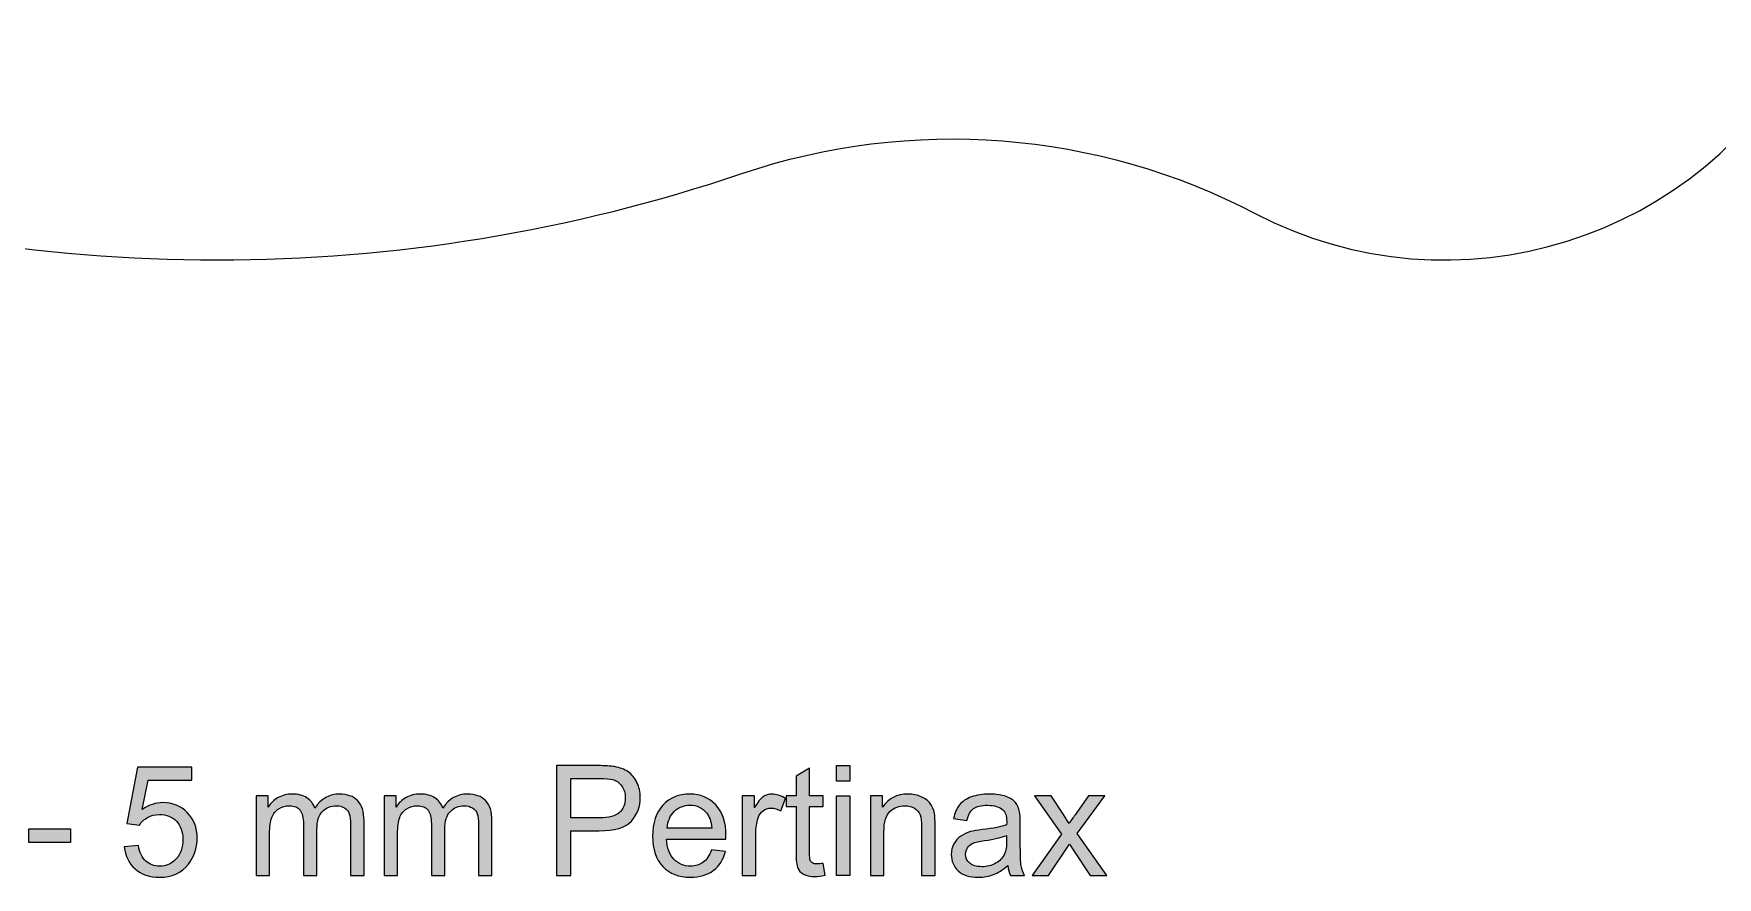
# Model space of a CAD drawing. Extents: x 1119 to 1422, y 653 to 772.
# Drawn here: x 1264.9 to 1315.2, y 653.7 to 678.9 of the extents above; entities that cross this region are included whole.
import ezdxf

# ---------------------------------------------------------------- set-up
doc = ezdxf.new("R2010")
doc.units = 0
doc.header["$MEASUREMENT"] = 0
doc.layers.add('EBENE_1', color=7, linetype='CONTINUOUS')

# ---------------------------------------------------------------- blocks, each defined once
blk = doc.blocks.new('BLOCK_26')
at = {"layer": 'EBENE_1'}
h = blk.add_hatch(color=7, dxfattribs=at)
h.dxf.hatch_style = 2
edge = h.paths.add_edge_path()
edge.add_spline(control_points=[(1267.6, 654.572), (1267.6, 654.572), (1268.023, 654.608), (1268.023, 654.608), (1268.055, 654.402), (1268.127, 654.247), (1268.242, 654.143), (1268.356, 654.04), (1268.494, 653.988), (1268.655, 653.988), (1268.849, 653.988), (1269.013, 654.061), (1269.148, 654.207), (1269.282, 654.354), (1269.349, 654.547), (1269.349, 654.789), (1269.349, 655.019), (1269.285, 655.201), (1269.155, 655.334), (1269.026, 655.467), (1268.857, 655.533), (1268.648, 655.533), (1268.518, 655.533), (1268.401, 655.503), (1268.297, 655.445), (1268.192, 655.386), (1268.11, 655.309), (1268.05, 655.215), (1268.05, 655.215), (1267.672, 655.264), (1267.672, 655.264), (1267.672, 655.264), (1267.99, 656.95), (1267.99, 656.95), (1267.99, 656.95), (1269.622, 656.95), (1269.622, 656.95), (1269.622, 656.95), (1269.622, 656.565), (1269.622, 656.565), (1269.622, 656.565), (1268.312, 656.565), (1268.312, 656.565), (1268.312, 656.565), (1268.135, 655.683), (1268.135, 655.683), (1268.332, 655.82), (1268.539, 655.889), (1268.755, 655.889), (1269.042, 655.889), (1269.284, 655.79), (1269.481, 655.591), (1269.678, 655.393), (1269.777, 655.137), (1269.777, 654.825), (1269.777, 654.528), (1269.69, 654.272), (1269.517, 654.055), (1269.307, 653.789), (1269.019, 653.657), (1268.655, 653.657), (1268.356, 653.657), (1268.113, 653.74), (1267.924, 653.907), (1267.735, 654.074), (1267.627, 654.296), (1267.6, 654.572)], knot_values=[0, 0, 0, 0, 1, 1, 1, 2, 2, 2, 3, 3, 3, 4, 4, 4, 5, 5, 5, 6, 6, 6, 7, 7, 7, 8, 8, 8, 9, 9, 9, 10, 10, 10, 11, 11, 11, 12, 12, 12, 13, 13, 13, 14, 14, 14, 15, 15, 15, 16, 16, 16, 17, 17, 17, 18, 18, 18, 19, 19, 19, 20, 20, 20, 21, 21, 21, 22, 22, 22, 22], degree=3, periodic=1)
h = blk.add_hatch(color=7, dxfattribs=at)
h.dxf.hatch_style = 2
edge = h.paths.add_edge_path()
edge.add_spline(control_points=[(1280.503, 653.712), (1280.503, 653.712), (1280.503, 656.995), (1280.503, 656.995), (1280.503, 656.995), (1281.742, 656.995), (1281.742, 656.995), (1281.959, 656.995), (1282.126, 656.985), (1282.241, 656.964), (1282.402, 656.937), (1282.537, 656.886), (1282.646, 656.811), (1282.755, 656.735), (1282.843, 656.629), (1282.909, 656.494), (1282.976, 656.358), (1283.009, 656.208), (1283.009, 656.046), (1283.009, 655.767), (1282.92, 655.53), (1282.742, 655.337), (1282.565, 655.144), (1282.244, 655.047), (1281.779, 655.047), (1281.779, 655.047), (1280.937, 655.047), (1280.937, 655.047), (1280.937, 655.047), (1280.937, 653.712), (1280.937, 653.712), (1280.937, 653.712), (1280.503, 653.712), (1280.503, 653.712)], knot_values=[0, 0, 0, 0, 1, 1, 1, 2, 2, 2, 3, 3, 3, 4, 4, 4, 5, 5, 5, 6, 6, 6, 7, 7, 7, 8, 8, 8, 9, 9, 9, 10, 10, 10, 11, 11, 11, 11], degree=3, periodic=1)
edge = h.paths.add_edge_path()
edge.add_spline(control_points=[(1280.937, 655.434), (1280.937, 655.434), (1281.786, 655.434), (1281.786, 655.434), (1282.067, 655.434), (1282.266, 655.487), (1282.384, 655.591), (1282.502, 655.696), (1282.561, 655.843), (1282.561, 656.032), (1282.561, 656.17), (1282.526, 656.287), (1282.457, 656.385), (1282.388, 656.483), (1282.296, 656.547), (1282.183, 656.579), (1282.11, 656.598), (1281.974, 656.608), (1281.777, 656.608), (1281.777, 656.608), (1280.937, 656.608), (1280.937, 656.608), (1280.937, 656.608), (1280.937, 655.434), (1280.937, 655.434)], knot_values=[0, 0, 0, 0, 1, 1, 1, 2, 2, 2, 3, 3, 3, 4, 4, 4, 5, 5, 5, 6, 6, 6, 7, 7, 7, 8, 8, 8, 8], degree=3, periodic=1)
h = blk.add_hatch(color=7, dxfattribs=at)
h.dxf.hatch_style = 2
edge = h.paths.add_edge_path()
edge.add_spline(control_points=[(1288.468, 654.073), (1288.468, 654.073), (1288.527, 653.717), (1288.527, 653.717), (1288.413, 653.693), (1288.312, 653.681), (1288.222, 653.681), (1288.076, 653.681), (1287.962, 653.704), (1287.882, 653.75), (1287.801, 653.797), (1287.744, 653.857), (1287.712, 653.933), (1287.679, 654.008), (1287.662, 654.167), (1287.662, 654.409), (1287.662, 654.409), (1287.662, 655.777), (1287.662, 655.777), (1287.662, 655.777), (1287.367, 655.777), (1287.367, 655.777), (1287.367, 655.777), (1287.367, 656.091), (1287.367, 656.091), (1287.367, 656.091), (1287.662, 656.091), (1287.662, 656.091), (1287.662, 656.091), (1287.662, 656.679), (1287.662, 656.679), (1287.662, 656.679), (1288.063, 656.921), (1288.063, 656.921), (1288.063, 656.921), (1288.063, 656.091), (1288.063, 656.091), (1288.063, 656.091), (1288.468, 656.091), (1288.468, 656.091), (1288.468, 656.091), (1288.468, 655.777), (1288.468, 655.777), (1288.468, 655.777), (1288.063, 655.777), (1288.063, 655.777), (1288.063, 655.777), (1288.063, 654.386), (1288.063, 654.386), (1288.063, 654.272), (1288.07, 654.197), (1288.084, 654.165), (1288.098, 654.132), (1288.122, 654.106), (1288.154, 654.087), (1288.186, 654.067), (1288.232, 654.057), (1288.291, 654.057), (1288.336, 654.057), (1288.395, 654.062), (1288.468, 654.073)], knot_values=[0, 0, 0, 0, 1, 1, 1, 2, 2, 2, 3, 3, 3, 4, 4, 4, 5, 5, 5, 6, 6, 6, 7, 7, 7, 8, 8, 8, 9, 9, 9, 10, 10, 10, 11, 11, 11, 12, 12, 12, 13, 13, 13, 14, 14, 14, 15, 15, 15, 16, 16, 16, 17, 17, 17, 18, 18, 18, 19, 19, 19, 20, 20, 20, 20], degree=3, periodic=1)
h = blk.add_hatch(color=7, dxfattribs=at)
h.dxf.hatch_style = 2
h.paths.add_polyline_path([(1288.865, 656.532), (1288.865, 656.995), (1289.268, 656.995), (1289.268, 656.532)])
h.paths.add_polyline_path([(1288.865, 653.712), (1288.865, 656.091), (1289.268, 656.091), (1289.268, 653.712)])
h = blk.add_hatch(color=7, dxfattribs=at)
h.dxf.hatch_style = 2
edge = h.paths.add_edge_path()
edge.add_spline(control_points=[(1271.537, 653.712), (1271.537, 653.712), (1271.537, 656.091), (1271.537, 656.091), (1271.537, 656.091), (1271.898, 656.091), (1271.898, 656.091), (1271.898, 656.091), (1271.898, 655.757), (1271.898, 655.757), (1271.972, 655.873), (1272.072, 655.967), (1272.195, 656.038), (1272.319, 656.109), (1272.46, 656.144), (1272.619, 656.144), (1272.795, 656.144), (1272.939, 656.108), (1273.052, 656.034), (1273.165, 655.961), (1273.244, 655.859), (1273.29, 655.728), (1273.479, 656.005), (1273.723, 656.144), (1274.025, 656.144), (1274.261, 656.144), (1274.442, 656.079), (1274.569, 655.948), (1274.696, 655.818), (1274.759, 655.616), (1274.759, 655.345), (1274.759, 655.345), (1274.759, 653.712), (1274.759, 653.712), (1274.759, 653.712), (1274.359, 653.712), (1274.359, 653.712), (1274.359, 653.712), (1274.359, 655.21), (1274.359, 655.21), (1274.359, 655.372), (1274.346, 655.488), (1274.319, 655.559), (1274.293, 655.63), (1274.246, 655.687), (1274.177, 655.73), (1274.109, 655.773), (1274.028, 655.795), (1273.935, 655.795), (1273.768, 655.795), (1273.629, 655.739), (1273.519, 655.628), (1273.408, 655.517), (1273.353, 655.339), (1273.353, 655.094), (1273.353, 655.094), (1273.353, 653.712), (1273.353, 653.712), (1273.353, 653.712), (1272.95, 653.712), (1272.95, 653.712), (1272.95, 653.712), (1272.95, 655.258), (1272.95, 655.258), (1272.95, 655.437), (1272.917, 655.571), (1272.852, 655.661), (1272.786, 655.75), (1272.678, 655.795), (1272.529, 655.795), (1272.416, 655.795), (1272.311, 655.765), (1272.215, 655.705), (1272.118, 655.646), (1272.048, 655.558), (1272.005, 655.443), (1271.962, 655.328), (1271.94, 655.163), (1271.94, 654.946), (1271.94, 654.946), (1271.94, 653.712), (1271.94, 653.712), (1271.94, 653.712), (1271.537, 653.712), (1271.537, 653.712)], knot_values=[0, 0, 0, 0, 1, 1, 1, 2, 2, 2, 3, 3, 3, 4, 4, 4, 5, 5, 5, 6, 6, 6, 7, 7, 7, 8, 8, 8, 9, 9, 9, 10, 10, 10, 11, 11, 11, 12, 12, 12, 13, 13, 13, 14, 14, 14, 15, 15, 15, 16, 16, 16, 17, 17, 17, 18, 18, 18, 19, 19, 19, 20, 20, 20, 21, 21, 21, 22, 22, 22, 23, 23, 23, 24, 24, 24, 25, 25, 25, 26, 26, 26, 27, 27, 27, 28, 28, 28, 28], degree=3, periodic=1)
h = blk.add_hatch(color=7, dxfattribs=at)
h.dxf.hatch_style = 2
edge = h.paths.add_edge_path()
edge.add_spline(control_points=[(1275.357, 653.712), (1275.357, 653.712), (1275.357, 656.091), (1275.357, 656.091), (1275.357, 656.091), (1275.717, 656.091), (1275.717, 656.091), (1275.717, 656.091), (1275.717, 655.757), (1275.717, 655.757), (1275.792, 655.873), (1275.891, 655.967), (1276.015, 656.038), (1276.139, 656.109), (1276.28, 656.144), (1276.439, 656.144), (1276.615, 656.144), (1276.759, 656.108), (1276.872, 656.034), (1276.985, 655.961), (1277.064, 655.859), (1277.11, 655.728), (1277.298, 656.005), (1277.543, 656.144), (1277.845, 656.144), (1278.081, 656.144), (1278.262, 656.079), (1278.389, 655.948), (1278.516, 655.818), (1278.579, 655.616), (1278.579, 655.345), (1278.579, 655.345), (1278.579, 653.712), (1278.579, 653.712), (1278.579, 653.712), (1278.179, 653.712), (1278.179, 653.712), (1278.179, 653.712), (1278.179, 655.21), (1278.179, 655.21), (1278.179, 655.372), (1278.166, 655.488), (1278.139, 655.559), (1278.113, 655.63), (1278.066, 655.687), (1277.997, 655.73), (1277.929, 655.773), (1277.848, 655.795), (1277.755, 655.795), (1277.588, 655.795), (1277.449, 655.739), (1277.339, 655.628), (1277.228, 655.517), (1277.173, 655.339), (1277.173, 655.094), (1277.173, 655.094), (1277.173, 653.712), (1277.173, 653.712), (1277.173, 653.712), (1276.77, 653.712), (1276.77, 653.712), (1276.77, 653.712), (1276.77, 655.258), (1276.77, 655.258), (1276.77, 655.437), (1276.737, 655.571), (1276.671, 655.661), (1276.606, 655.75), (1276.498, 655.795), (1276.349, 655.795), (1276.236, 655.795), (1276.131, 655.765), (1276.034, 655.705), (1275.938, 655.646), (1275.868, 655.558), (1275.825, 655.443), (1275.782, 655.328), (1275.76, 655.163), (1275.76, 654.946), (1275.76, 654.946), (1275.76, 653.712), (1275.76, 653.712), (1275.76, 653.712), (1275.357, 653.712), (1275.357, 653.712)], knot_values=[0, 0, 0, 0, 1, 1, 1, 2, 2, 2, 3, 3, 3, 4, 4, 4, 5, 5, 5, 6, 6, 6, 7, 7, 7, 8, 8, 8, 9, 9, 9, 10, 10, 10, 11, 11, 11, 12, 12, 12, 13, 13, 13, 14, 14, 14, 15, 15, 15, 16, 16, 16, 17, 17, 17, 18, 18, 18, 19, 19, 19, 20, 20, 20, 21, 21, 21, 22, 22, 22, 23, 23, 23, 24, 24, 24, 25, 25, 25, 26, 26, 26, 27, 27, 27, 28, 28, 28, 28], degree=3, periodic=1)
h = blk.add_hatch(color=7, dxfattribs=at)
h.dxf.hatch_style = 2
edge = h.paths.add_edge_path()
edge.add_spline(control_points=[(1285.138, 654.478), (1285.138, 654.478), (1285.555, 654.427), (1285.555, 654.427), (1285.489, 654.183), (1285.368, 653.995), (1285.19, 653.86), (1285.012, 653.726), (1284.785, 653.659), (1284.509, 653.659), (1284.161, 653.659), (1283.885, 653.766), (1283.682, 653.98), (1283.478, 654.194), (1283.376, 654.495), (1283.376, 654.881), (1283.376, 655.281), (1283.479, 655.592), (1283.685, 655.813), (1283.891, 656.034), (1284.158, 656.144), (1284.487, 656.144), (1284.805, 656.144), (1285.064, 656.036), (1285.266, 655.819), (1285.467, 655.603), (1285.568, 655.299), (1285.568, 654.906), (1285.568, 654.882), (1285.568, 654.846), (1285.566, 654.798), (1285.566, 654.798), (1283.792, 654.798), (1283.792, 654.798), (1283.808, 654.537), (1283.881, 654.337), (1284.014, 654.198), (1284.147, 654.06), (1284.313, 653.99), (1284.511, 653.99), (1284.659, 653.99), (1284.785, 654.029), (1284.89, 654.106), (1284.994, 654.184), (1285.077, 654.308), (1285.138, 654.478)], knot_values=[0, 0, 0, 0, 1, 1, 1, 2, 2, 2, 3, 3, 3, 4, 4, 4, 5, 5, 5, 6, 6, 6, 7, 7, 7, 8, 8, 8, 9, 9, 9, 10, 10, 10, 11, 11, 11, 12, 12, 12, 13, 13, 13, 14, 14, 14, 15, 15, 15, 15], degree=3, periodic=1)
edge = h.paths.add_edge_path()
edge.add_spline(control_points=[(1283.815, 655.13), (1283.815, 655.13), (1285.143, 655.13), (1285.143, 655.13), (1285.125, 655.33), (1285.074, 655.48), (1284.991, 655.58), (1284.862, 655.735), (1284.696, 655.813), (1284.491, 655.813), (1284.306, 655.813), (1284.15, 655.751), (1284.024, 655.627), (1283.898, 655.503), (1283.828, 655.337), (1283.815, 655.13)], knot_values=[0, 0, 0, 0, 1, 1, 1, 2, 2, 2, 3, 3, 3, 4, 4, 4, 5, 5, 5, 5], degree=3, periodic=1)
h = blk.add_hatch(color=7, dxfattribs=at)
h.dxf.hatch_style = 2
edge = h.paths.add_edge_path()
edge.add_spline(control_points=[(1286.056, 653.712), (1286.056, 653.712), (1286.056, 656.091), (1286.056, 656.091), (1286.056, 656.091), (1286.419, 656.091), (1286.419, 656.091), (1286.419, 656.091), (1286.419, 655.73), (1286.419, 655.73), (1286.512, 655.899), (1286.597, 656.01), (1286.676, 656.064), (1286.754, 656.117), (1286.84, 656.144), (1286.934, 656.144), (1287.07, 656.144), (1287.208, 656.101), (1287.348, 656.014), (1287.348, 656.014), (1287.21, 655.64), (1287.21, 655.64), (1287.111, 655.699), (1287.013, 655.728), (1286.914, 655.728), (1286.826, 655.728), (1286.747, 655.701), (1286.677, 655.648), (1286.606, 655.595), (1286.556, 655.522), (1286.527, 655.428), (1286.482, 655.284), (1286.459, 655.128), (1286.459, 654.957), (1286.459, 654.957), (1286.459, 653.712), (1286.459, 653.712), (1286.459, 653.712), (1286.056, 653.712), (1286.056, 653.712)], knot_values=[0, 0, 0, 0, 1, 1, 1, 2, 2, 2, 3, 3, 3, 4, 4, 4, 5, 5, 5, 6, 6, 6, 7, 7, 7, 8, 8, 8, 9, 9, 9, 10, 10, 10, 11, 11, 11, 12, 12, 12, 13, 13, 13, 13], degree=3, periodic=1)
h = blk.add_hatch(color=7, dxfattribs=at)
h.dxf.hatch_style = 2
edge = h.paths.add_edge_path()
edge.add_spline(control_points=[(1289.882, 653.712), (1289.882, 653.712), (1289.882, 656.091), (1289.882, 656.091), (1289.882, 656.091), (1290.244, 656.091), (1290.244, 656.091), (1290.244, 656.091), (1290.244, 655.753), (1290.244, 655.753), (1290.419, 656.014), (1290.671, 656.144), (1291.001, 656.144), (1291.145, 656.144), (1291.276, 656.118), (1291.396, 656.067), (1291.517, 656.015), (1291.607, 655.948), (1291.666, 655.864), (1291.726, 655.781), (1291.768, 655.682), (1291.792, 655.567), (1291.806, 655.492), (1291.814, 655.361), (1291.814, 655.174), (1291.814, 655.174), (1291.814, 653.712), (1291.814, 653.712), (1291.814, 653.712), (1291.411, 653.712), (1291.411, 653.712), (1291.411, 653.712), (1291.411, 655.159), (1291.411, 655.159), (1291.411, 655.323), (1291.395, 655.446), (1291.364, 655.527), (1291.333, 655.609), (1291.277, 655.674), (1291.197, 655.722), (1291.117, 655.771), (1291.023, 655.795), (1290.916, 655.795), (1290.744, 655.795), (1290.596, 655.741), (1290.471, 655.631), (1290.347, 655.522), (1290.285, 655.316), (1290.285, 655.011), (1290.285, 655.011), (1290.285, 653.712), (1290.285, 653.712), (1290.285, 653.712), (1289.882, 653.712), (1289.882, 653.712)], knot_values=[0, 0, 0, 0, 1, 1, 1, 2, 2, 2, 3, 3, 3, 4, 4, 4, 5, 5, 5, 6, 6, 6, 7, 7, 7, 8, 8, 8, 9, 9, 9, 10, 10, 10, 11, 11, 11, 12, 12, 12, 13, 13, 13, 14, 14, 14, 15, 15, 15, 16, 16, 16, 17, 17, 17, 18, 18, 18, 18], degree=3, periodic=1)
h = blk.add_hatch(color=7, dxfattribs=at)
h.dxf.hatch_style = 2
edge = h.paths.add_edge_path()
edge.add_spline(control_points=[(1293.984, 654.006), (1293.835, 653.879), (1293.691, 653.789), (1293.553, 653.737), (1293.415, 653.685), (1293.266, 653.659), (1293.108, 653.659), (1292.847, 653.659), (1292.646, 653.722), (1292.506, 653.85), (1292.366, 653.978), (1292.295, 654.141), (1292.295, 654.339), (1292.295, 654.456), (1292.322, 654.562), (1292.375, 654.658), (1292.428, 654.755), (1292.497, 654.832), (1292.583, 654.89), (1292.669, 654.948), (1292.766, 654.993), (1292.873, 655.022), (1292.952, 655.043), (1293.071, 655.064), (1293.231, 655.083), (1293.557, 655.122), (1293.796, 655.168), (1293.95, 655.222), (1293.952, 655.277), (1293.952, 655.312), (1293.952, 655.327), (1293.952, 655.491), (1293.914, 655.607), (1293.838, 655.674), (1293.735, 655.765), (1293.582, 655.81), (1293.379, 655.81), (1293.19, 655.81), (1293.049, 655.777), (1292.959, 655.711), (1292.869, 655.644), (1292.802, 655.527), (1292.759, 655.358), (1292.759, 655.358), (1292.365, 655.412), (1292.365, 655.412), (1292.4, 655.581), (1292.46, 655.717), (1292.542, 655.821), (1292.624, 655.924), (1292.742, 656.004), (1292.898, 656.06), (1293.053, 656.116), (1293.233, 656.144), (1293.437, 656.144), (1293.64, 656.144), (1293.805, 656.121), (1293.932, 656.073), (1294.059, 656.025), (1294.153, 655.965), (1294.212, 655.892), (1294.272, 655.82), (1294.314, 655.728), (1294.338, 655.618), (1294.351, 655.549), (1294.358, 655.425), (1294.358, 655.246), (1294.358, 655.246), (1294.358, 654.709), (1294.358, 654.709), (1294.358, 654.334), (1294.366, 654.097), (1294.383, 653.998), (1294.401, 653.899), (1294.435, 653.803), (1294.485, 653.712), (1294.485, 653.712), (1294.064, 653.712), (1294.064, 653.712), (1294.023, 653.796), (1293.996, 653.894), (1293.984, 654.006)], knot_values=[0, 0, 0, 0, 1, 1, 1, 2, 2, 2, 3, 3, 3, 4, 4, 4, 5, 5, 5, 6, 6, 6, 7, 7, 7, 8, 8, 8, 9, 9, 9, 10, 10, 10, 11, 11, 11, 12, 12, 12, 13, 13, 13, 14, 14, 14, 15, 15, 15, 16, 16, 16, 17, 17, 17, 18, 18, 18, 19, 19, 19, 20, 20, 20, 21, 21, 21, 22, 22, 22, 23, 23, 23, 24, 24, 24, 25, 25, 25, 26, 26, 26, 27, 27, 27, 27], degree=3, periodic=1)
edge = h.paths.add_edge_path()
edge.add_spline(control_points=[(1293.95, 654.906), (1293.804, 654.846), (1293.584, 654.796), (1293.292, 654.753), (1293.126, 654.73), (1293.009, 654.703), (1292.94, 654.673), (1292.872, 654.643), (1292.819, 654.599), (1292.781, 654.542), (1292.744, 654.484), (1292.725, 654.421), (1292.725, 654.35), (1292.725, 654.243), (1292.766, 654.153), (1292.847, 654.082), (1292.928, 654.01), (1293.048, 653.974), (1293.204, 653.974), (1293.36, 653.974), (1293.498, 654.008), (1293.619, 654.076), (1293.74, 654.144), (1293.828, 654.237), (1293.885, 654.355), (1293.929, 654.446), (1293.95, 654.581), (1293.95, 654.758), (1293.95, 654.758), (1293.95, 654.906), (1293.95, 654.906)], knot_values=[0, 0, 0, 0, 1, 1, 1, 2, 2, 2, 3, 3, 3, 4, 4, 4, 5, 5, 5, 6, 6, 6, 7, 7, 7, 8, 8, 8, 9, 9, 9, 10, 10, 10, 10], degree=3, periodic=1)
h = blk.add_hatch(color=7, dxfattribs=at)
h.dxf.hatch_style = 2
edge = h.paths.add_edge_path()
edge.add_spline(control_points=[(1294.714, 653.712), (1294.714, 653.712), (1295.583, 654.948), (1295.583, 654.948), (1295.583, 654.948), (1294.779, 656.091), (1294.779, 656.091), (1294.779, 656.091), (1295.282, 656.091), (1295.282, 656.091), (1295.282, 656.091), (1295.647, 655.533), (1295.647, 655.533), (1295.716, 655.427), (1295.771, 655.338), (1295.813, 655.266), (1295.879, 655.365), (1295.939, 655.452), (1295.995, 655.529), (1295.995, 655.529), (1296.395, 656.091), (1296.395, 656.091), (1296.395, 656.091), (1296.877, 656.091), (1296.877, 656.091), (1296.877, 656.091), (1296.055, 654.971), (1296.055, 654.971), (1296.055, 654.971), (1296.939, 653.712), (1296.939, 653.712), (1296.939, 653.712), (1296.445, 653.712), (1296.445, 653.712), (1296.445, 653.712), (1295.956, 654.451), (1295.956, 654.451), (1295.956, 654.451), (1295.827, 654.651), (1295.827, 654.651), (1295.827, 654.651), (1295.202, 653.712), (1295.202, 653.712), (1295.202, 653.712), (1294.714, 653.712), (1294.714, 653.712)], knot_values=[0, 0, 0, 0, 1, 1, 1, 2, 2, 2, 3, 3, 3, 4, 4, 4, 5, 5, 5, 6, 6, 6, 7, 7, 7, 8, 8, 8, 9, 9, 9, 10, 10, 10, 11, 11, 11, 12, 12, 12, 13, 13, 13, 14, 14, 14, 15, 15, 15, 15], degree=3, periodic=1)
h = blk.add_hatch(color=7, dxfattribs=at)
h.dxf.hatch_style = 2
h.paths.add_polyline_path([(1264.754, 654.698), (1264.754, 655.103), (1265.992, 655.103), (1265.992, 654.698)])
for points in [[(1288.865, 656.532), (1288.865, 656.995), (1289.268, 656.995), (1289.268, 656.532), (1288.865, 656.532)], [(1288.865, 653.712), (1288.865, 656.091), (1289.268, 656.091), (1289.268, 653.712), (1288.865, 653.712)], [(1264.754, 654.698), (1264.754, 655.103), (1265.992, 655.103), (1265.992, 654.698), (1264.754, 654.698)]]:
    blk.add_lwpolyline(points, dxfattribs=at)
for points, knots in [([(1267.6, 654.572), (1267.6, 654.572), (1268.023, 654.608), (1268.023, 654.608), (1268.055, 654.402), (1268.127, 654.247), (1268.242, 654.143), (1268.356, 654.04), (1268.494, 653.988), (1268.655, 653.988), (1268.849, 653.988), (1269.013, 654.061), (1269.148, 654.207), (1269.282, 654.354), (1269.349, 654.547), (1269.349, 654.789), (1269.349, 655.019), (1269.285, 655.201), (1269.155, 655.334), (1269.026, 655.467), (1268.857, 655.533), (1268.648, 655.533), (1268.518, 655.533), (1268.401, 655.503), (1268.297, 655.445), (1268.192, 655.386), (1268.11, 655.309), (1268.05, 655.215), (1268.05, 655.215), (1267.672, 655.264), (1267.672, 655.264), (1267.672, 655.264), (1267.99, 656.95), (1267.99, 656.95), (1267.99, 656.95), (1269.622, 656.95), (1269.622, 656.95), (1269.622, 656.95), (1269.622, 656.565), (1269.622, 656.565), (1269.622, 656.565), (1268.312, 656.565), (1268.312, 656.565), (1268.312, 656.565), (1268.135, 655.683), (1268.135, 655.683), (1268.332, 655.82), (1268.539, 655.889), (1268.755, 655.889), (1269.042, 655.889), (1269.284, 655.79), (1269.481, 655.591), (1269.678, 655.393), (1269.777, 655.137), (1269.777, 654.825), (1269.777, 654.528), (1269.69, 654.272), (1269.517, 654.055), (1269.307, 653.789), (1269.019, 653.657), (1268.655, 653.657), (1268.356, 653.657), (1268.113, 653.74), (1267.924, 653.907), (1267.735, 654.074), (1267.627, 654.296), (1267.6, 654.572)], [0, 0, 0, 0, 1, 1, 1, 2, 2, 2, 3, 3, 3, 4, 4, 4, 5, 5, 5, 6, 6, 6, 7, 7, 7, 8, 8, 8, 9, 9, 9, 10, 10, 10, 11, 11, 11, 12, 12, 12, 13, 13, 13, 14, 14, 14, 15, 15, 15, 16, 16, 16, 17, 17, 17, 18, 18, 18, 19, 19, 19, 20, 20, 20, 21, 21, 21, 22, 22, 22, 22]), ([(1280.503, 653.712), (1280.503, 653.712), (1280.503, 656.995), (1280.503, 656.995), (1280.503, 656.995), (1281.742, 656.995), (1281.742, 656.995), (1281.959, 656.995), (1282.126, 656.985), (1282.241, 656.964), (1282.402, 656.937), (1282.537, 656.886), (1282.646, 656.811), (1282.755, 656.735), (1282.843, 656.629), (1282.909, 656.494), (1282.976, 656.358), (1283.009, 656.208), (1283.009, 656.046), (1283.009, 655.767), (1282.92, 655.53), (1282.742, 655.337), (1282.565, 655.144), (1282.244, 655.047), (1281.779, 655.047), (1281.779, 655.047), (1280.937, 655.047), (1280.937, 655.047), (1280.937, 655.047), (1280.937, 653.712), (1280.937, 653.712), (1280.937, 653.712), (1280.503, 653.712), (1280.503, 653.712)], [0, 0, 0, 0, 1, 1, 1, 2, 2, 2, 3, 3, 3, 4, 4, 4, 5, 5, 5, 6, 6, 6, 7, 7, 7, 8, 8, 8, 9, 9, 9, 10, 10, 10, 11, 11, 11, 11]), ([(1288.468, 654.073), (1288.468, 654.073), (1288.527, 653.717), (1288.527, 653.717), (1288.413, 653.693), (1288.312, 653.681), (1288.222, 653.681), (1288.076, 653.681), (1287.962, 653.704), (1287.882, 653.75), (1287.801, 653.797), (1287.744, 653.857), (1287.712, 653.933), (1287.679, 654.008), (1287.662, 654.167), (1287.662, 654.409), (1287.662, 654.409), (1287.662, 655.777), (1287.662, 655.777), (1287.662, 655.777), (1287.367, 655.777), (1287.367, 655.777), (1287.367, 655.777), (1287.367, 656.091), (1287.367, 656.091), (1287.367, 656.091), (1287.662, 656.091), (1287.662, 656.091), (1287.662, 656.091), (1287.662, 656.679), (1287.662, 656.679), (1287.662, 656.679), (1288.063, 656.921), (1288.063, 656.921), (1288.063, 656.921), (1288.063, 656.091), (1288.063, 656.091), (1288.063, 656.091), (1288.468, 656.091), (1288.468, 656.091), (1288.468, 656.091), (1288.468, 655.777), (1288.468, 655.777), (1288.468, 655.777), (1288.063, 655.777), (1288.063, 655.777), (1288.063, 655.777), (1288.063, 654.386), (1288.063, 654.386), (1288.063, 654.272), (1288.07, 654.197), (1288.084, 654.165), (1288.098, 654.132), (1288.122, 654.106), (1288.154, 654.087), (1288.186, 654.067), (1288.232, 654.057), (1288.291, 654.057), (1288.336, 654.057), (1288.395, 654.062), (1288.468, 654.073)], [0, 0, 0, 0, 1, 1, 1, 2, 2, 2, 3, 3, 3, 4, 4, 4, 5, 5, 5, 6, 6, 6, 7, 7, 7, 8, 8, 8, 9, 9, 9, 10, 10, 10, 11, 11, 11, 12, 12, 12, 13, 13, 13, 14, 14, 14, 15, 15, 15, 16, 16, 16, 17, 17, 17, 18, 18, 18, 19, 19, 19, 20, 20, 20, 20]), ([(1271.537, 653.712), (1271.537, 653.712), (1271.537, 656.091), (1271.537, 656.091), (1271.537, 656.091), (1271.898, 656.091), (1271.898, 656.091), (1271.898, 656.091), (1271.898, 655.757), (1271.898, 655.757), (1271.972, 655.873), (1272.072, 655.967), (1272.195, 656.038), (1272.319, 656.109), (1272.46, 656.144), (1272.619, 656.144), (1272.795, 656.144), (1272.939, 656.108), (1273.052, 656.034), (1273.165, 655.961), (1273.244, 655.859), (1273.29, 655.728), (1273.479, 656.005), (1273.723, 656.144), (1274.025, 656.144), (1274.261, 656.144), (1274.442, 656.079), (1274.569, 655.948), (1274.696, 655.818), (1274.759, 655.616), (1274.759, 655.345), (1274.759, 655.345), (1274.759, 653.712), (1274.759, 653.712), (1274.759, 653.712), (1274.359, 653.712), (1274.359, 653.712), (1274.359, 653.712), (1274.359, 655.21), (1274.359, 655.21), (1274.359, 655.372), (1274.346, 655.488), (1274.319, 655.559), (1274.293, 655.63), (1274.246, 655.687), (1274.177, 655.73), (1274.109, 655.773), (1274.028, 655.795), (1273.935, 655.795), (1273.768, 655.795), (1273.629, 655.739), (1273.519, 655.628), (1273.408, 655.517), (1273.353, 655.339), (1273.353, 655.094), (1273.353, 655.094), (1273.353, 653.712), (1273.353, 653.712), (1273.353, 653.712), (1272.95, 653.712), (1272.95, 653.712), (1272.95, 653.712), (1272.95, 655.258), (1272.95, 655.258), (1272.95, 655.437), (1272.917, 655.571), (1272.852, 655.661), (1272.786, 655.75), (1272.678, 655.795), (1272.529, 655.795), (1272.416, 655.795), (1272.311, 655.765), (1272.215, 655.705), (1272.118, 655.646), (1272.048, 655.558), (1272.005, 655.443), (1271.962, 655.328), (1271.94, 655.163), (1271.94, 654.946), (1271.94, 654.946), (1271.94, 653.712), (1271.94, 653.712), (1271.94, 653.712), (1271.537, 653.712), (1271.537, 653.712)], [0, 0, 0, 0, 1, 1, 1, 2, 2, 2, 3, 3, 3, 4, 4, 4, 5, 5, 5, 6, 6, 6, 7, 7, 7, 8, 8, 8, 9, 9, 9, 10, 10, 10, 11, 11, 11, 12, 12, 12, 13, 13, 13, 14, 14, 14, 15, 15, 15, 16, 16, 16, 17, 17, 17, 18, 18, 18, 19, 19, 19, 20, 20, 20, 21, 21, 21, 22, 22, 22, 23, 23, 23, 24, 24, 24, 25, 25, 25, 26, 26, 26, 27, 27, 27, 28, 28, 28, 28]), ([(1275.357, 653.712), (1275.357, 653.712), (1275.357, 656.091), (1275.357, 656.091), (1275.357, 656.091), (1275.717, 656.091), (1275.717, 656.091), (1275.717, 656.091), (1275.717, 655.757), (1275.717, 655.757), (1275.792, 655.873), (1275.891, 655.967), (1276.015, 656.038), (1276.139, 656.109), (1276.28, 656.144), (1276.439, 656.144), (1276.615, 656.144), (1276.759, 656.108), (1276.872, 656.034), (1276.985, 655.961), (1277.064, 655.859), (1277.11, 655.728), (1277.298, 656.005), (1277.543, 656.144), (1277.845, 656.144), (1278.081, 656.144), (1278.262, 656.079), (1278.389, 655.948), (1278.516, 655.818), (1278.579, 655.616), (1278.579, 655.345), (1278.579, 655.345), (1278.579, 653.712), (1278.579, 653.712), (1278.579, 653.712), (1278.179, 653.712), (1278.179, 653.712), (1278.179, 653.712), (1278.179, 655.21), (1278.179, 655.21), (1278.179, 655.372), (1278.166, 655.488), (1278.139, 655.559), (1278.113, 655.63), (1278.066, 655.687), (1277.997, 655.73), (1277.929, 655.773), (1277.848, 655.795), (1277.755, 655.795), (1277.588, 655.795), (1277.449, 655.739), (1277.339, 655.628), (1277.228, 655.517), (1277.173, 655.339), (1277.173, 655.094), (1277.173, 655.094), (1277.173, 653.712), (1277.173, 653.712), (1277.173, 653.712), (1276.77, 653.712), (1276.77, 653.712), (1276.77, 653.712), (1276.77, 655.258), (1276.77, 655.258), (1276.77, 655.437), (1276.737, 655.571), (1276.671, 655.661), (1276.606, 655.75), (1276.498, 655.795), (1276.349, 655.795), (1276.236, 655.795), (1276.131, 655.765), (1276.034, 655.705), (1275.938, 655.646), (1275.868, 655.558), (1275.825, 655.443), (1275.782, 655.328), (1275.76, 655.163), (1275.76, 654.946), (1275.76, 654.946), (1275.76, 653.712), (1275.76, 653.712), (1275.76, 653.712), (1275.357, 653.712), (1275.357, 653.712)], [0, 0, 0, 0, 1, 1, 1, 2, 2, 2, 3, 3, 3, 4, 4, 4, 5, 5, 5, 6, 6, 6, 7, 7, 7, 8, 8, 8, 9, 9, 9, 10, 10, 10, 11, 11, 11, 12, 12, 12, 13, 13, 13, 14, 14, 14, 15, 15, 15, 16, 16, 16, 17, 17, 17, 18, 18, 18, 19, 19, 19, 20, 20, 20, 21, 21, 21, 22, 22, 22, 23, 23, 23, 24, 24, 24, 25, 25, 25, 26, 26, 26, 27, 27, 27, 28, 28, 28, 28]), ([(1280.937, 655.434), (1280.937, 655.434), (1281.786, 655.434), (1281.786, 655.434), (1282.067, 655.434), (1282.266, 655.487), (1282.384, 655.591), (1282.502, 655.696), (1282.561, 655.843), (1282.561, 656.032), (1282.561, 656.17), (1282.526, 656.287), (1282.457, 656.385), (1282.388, 656.483), (1282.296, 656.547), (1282.183, 656.579), (1282.11, 656.598), (1281.974, 656.608), (1281.777, 656.608), (1281.777, 656.608), (1280.937, 656.608), (1280.937, 656.608), (1280.937, 656.608), (1280.937, 655.434), (1280.937, 655.434)], [0, 0, 0, 0, 1, 1, 1, 2, 2, 2, 3, 3, 3, 4, 4, 4, 5, 5, 5, 6, 6, 6, 7, 7, 7, 8, 8, 8, 8]), ([(1285.138, 654.478), (1285.138, 654.478), (1285.555, 654.427), (1285.555, 654.427), (1285.489, 654.183), (1285.368, 653.995), (1285.19, 653.86), (1285.012, 653.726), (1284.785, 653.659), (1284.509, 653.659), (1284.161, 653.659), (1283.885, 653.766), (1283.682, 653.98), (1283.478, 654.194), (1283.376, 654.495), (1283.376, 654.881), (1283.376, 655.281), (1283.479, 655.592), (1283.685, 655.813), (1283.891, 656.034), (1284.158, 656.144), (1284.487, 656.144), (1284.805, 656.144), (1285.064, 656.036), (1285.266, 655.819), (1285.467, 655.603), (1285.568, 655.299), (1285.568, 654.906), (1285.568, 654.882), (1285.568, 654.846), (1285.566, 654.798), (1285.566, 654.798), (1283.792, 654.798), (1283.792, 654.798), (1283.808, 654.537), (1283.881, 654.337), (1284.014, 654.198), (1284.147, 654.06), (1284.313, 653.99), (1284.511, 653.99), (1284.659, 653.99), (1284.785, 654.029), (1284.89, 654.106), (1284.994, 654.184), (1285.077, 654.308), (1285.138, 654.478)], [0, 0, 0, 0, 1, 1, 1, 2, 2, 2, 3, 3, 3, 4, 4, 4, 5, 5, 5, 6, 6, 6, 7, 7, 7, 8, 8, 8, 9, 9, 9, 10, 10, 10, 11, 11, 11, 12, 12, 12, 13, 13, 13, 14, 14, 14, 15, 15, 15, 15]), ([(1286.056, 653.712), (1286.056, 653.712), (1286.056, 656.091), (1286.056, 656.091), (1286.056, 656.091), (1286.419, 656.091), (1286.419, 656.091), (1286.419, 656.091), (1286.419, 655.73), (1286.419, 655.73), (1286.512, 655.899), (1286.597, 656.01), (1286.676, 656.064), (1286.754, 656.117), (1286.84, 656.144), (1286.934, 656.144), (1287.07, 656.144), (1287.208, 656.101), (1287.348, 656.014), (1287.348, 656.014), (1287.21, 655.64), (1287.21, 655.64), (1287.111, 655.699), (1287.013, 655.728), (1286.914, 655.728), (1286.826, 655.728), (1286.747, 655.701), (1286.677, 655.648), (1286.606, 655.595), (1286.556, 655.522), (1286.527, 655.428), (1286.482, 655.284), (1286.459, 655.128), (1286.459, 654.957), (1286.459, 654.957), (1286.459, 653.712), (1286.459, 653.712), (1286.459, 653.712), (1286.056, 653.712), (1286.056, 653.712)], [0, 0, 0, 0, 1, 1, 1, 2, 2, 2, 3, 3, 3, 4, 4, 4, 5, 5, 5, 6, 6, 6, 7, 7, 7, 8, 8, 8, 9, 9, 9, 10, 10, 10, 11, 11, 11, 12, 12, 12, 13, 13, 13, 13]), ([(1289.882, 653.712), (1289.882, 653.712), (1289.882, 656.091), (1289.882, 656.091), (1289.882, 656.091), (1290.244, 656.091), (1290.244, 656.091), (1290.244, 656.091), (1290.244, 655.753), (1290.244, 655.753), (1290.419, 656.014), (1290.671, 656.144), (1291.001, 656.144), (1291.145, 656.144), (1291.276, 656.118), (1291.396, 656.067), (1291.517, 656.015), (1291.607, 655.948), (1291.666, 655.864), (1291.726, 655.781), (1291.768, 655.682), (1291.792, 655.567), (1291.806, 655.492), (1291.814, 655.361), (1291.814, 655.174), (1291.814, 655.174), (1291.814, 653.712), (1291.814, 653.712), (1291.814, 653.712), (1291.411, 653.712), (1291.411, 653.712), (1291.411, 653.712), (1291.411, 655.159), (1291.411, 655.159), (1291.411, 655.323), (1291.395, 655.446), (1291.364, 655.527), (1291.333, 655.609), (1291.277, 655.674), (1291.197, 655.722), (1291.117, 655.771), (1291.023, 655.795), (1290.916, 655.795), (1290.744, 655.795), (1290.596, 655.741), (1290.471, 655.631), (1290.347, 655.522), (1290.285, 655.316), (1290.285, 655.011), (1290.285, 655.011), (1290.285, 653.712), (1290.285, 653.712), (1290.285, 653.712), (1289.882, 653.712), (1289.882, 653.712)], [0, 0, 0, 0, 1, 1, 1, 2, 2, 2, 3, 3, 3, 4, 4, 4, 5, 5, 5, 6, 6, 6, 7, 7, 7, 8, 8, 8, 9, 9, 9, 10, 10, 10, 11, 11, 11, 12, 12, 12, 13, 13, 13, 14, 14, 14, 15, 15, 15, 16, 16, 16, 17, 17, 17, 18, 18, 18, 18]), ([(1293.984, 654.006), (1293.835, 653.879), (1293.691, 653.789), (1293.553, 653.737), (1293.415, 653.685), (1293.266, 653.659), (1293.108, 653.659), (1292.847, 653.659), (1292.646, 653.722), (1292.506, 653.85), (1292.366, 653.978), (1292.295, 654.141), (1292.295, 654.339), (1292.295, 654.456), (1292.322, 654.562), (1292.375, 654.658), (1292.428, 654.755), (1292.497, 654.832), (1292.583, 654.89), (1292.669, 654.948), (1292.766, 654.993), (1292.873, 655.022), (1292.952, 655.043), (1293.071, 655.064), (1293.231, 655.083), (1293.557, 655.122), (1293.796, 655.168), (1293.95, 655.222), (1293.952, 655.277), (1293.952, 655.312), (1293.952, 655.327), (1293.952, 655.491), (1293.914, 655.607), (1293.838, 655.674), (1293.735, 655.765), (1293.582, 655.81), (1293.379, 655.81), (1293.19, 655.81), (1293.049, 655.777), (1292.959, 655.711), (1292.869, 655.644), (1292.802, 655.527), (1292.759, 655.358), (1292.759, 655.358), (1292.365, 655.412), (1292.365, 655.412), (1292.4, 655.581), (1292.46, 655.717), (1292.542, 655.821), (1292.624, 655.924), (1292.742, 656.004), (1292.898, 656.06), (1293.053, 656.116), (1293.233, 656.144), (1293.437, 656.144), (1293.64, 656.144), (1293.805, 656.121), (1293.932, 656.073), (1294.059, 656.025), (1294.153, 655.965), (1294.212, 655.892), (1294.272, 655.82), (1294.314, 655.728), (1294.338, 655.618), (1294.351, 655.549), (1294.358, 655.425), (1294.358, 655.246), (1294.358, 655.246), (1294.358, 654.709), (1294.358, 654.709), (1294.358, 654.334), (1294.366, 654.097), (1294.383, 653.998), (1294.401, 653.899), (1294.435, 653.803), (1294.485, 653.712), (1294.485, 653.712), (1294.064, 653.712), (1294.064, 653.712), (1294.023, 653.796), (1293.996, 653.894), (1293.984, 654.006)], [0, 0, 0, 0, 1, 1, 1, 2, 2, 2, 3, 3, 3, 4, 4, 4, 5, 5, 5, 6, 6, 6, 7, 7, 7, 8, 8, 8, 9, 9, 9, 10, 10, 10, 11, 11, 11, 12, 12, 12, 13, 13, 13, 14, 14, 14, 15, 15, 15, 16, 16, 16, 17, 17, 17, 18, 18, 18, 19, 19, 19, 20, 20, 20, 21, 21, 21, 22, 22, 22, 23, 23, 23, 24, 24, 24, 25, 25, 25, 26, 26, 26, 27, 27, 27, 27]), ([(1283.815, 655.13), (1283.815, 655.13), (1285.143, 655.13), (1285.143, 655.13), (1285.125, 655.33), (1285.074, 655.48), (1284.991, 655.58), (1284.862, 655.735), (1284.696, 655.813), (1284.491, 655.813), (1284.306, 655.813), (1284.15, 655.751), (1284.024, 655.627), (1283.898, 655.503), (1283.828, 655.337), (1283.815, 655.13)], [0, 0, 0, 0, 1, 1, 1, 2, 2, 2, 3, 3, 3, 4, 4, 4, 5, 5, 5, 5]), ([(1294.714, 653.712), (1294.714, 653.712), (1295.583, 654.948), (1295.583, 654.948), (1295.583, 654.948), (1294.779, 656.091), (1294.779, 656.091), (1294.779, 656.091), (1295.282, 656.091), (1295.282, 656.091), (1295.282, 656.091), (1295.647, 655.533), (1295.647, 655.533), (1295.716, 655.427), (1295.771, 655.338), (1295.813, 655.266), (1295.879, 655.365), (1295.939, 655.452), (1295.995, 655.529), (1295.995, 655.529), (1296.395, 656.091), (1296.395, 656.091), (1296.395, 656.091), (1296.877, 656.091), (1296.877, 656.091), (1296.877, 656.091), (1296.055, 654.971), (1296.055, 654.971), (1296.055, 654.971), (1296.939, 653.712), (1296.939, 653.712), (1296.939, 653.712), (1296.445, 653.712), (1296.445, 653.712), (1296.445, 653.712), (1295.956, 654.451), (1295.956, 654.451), (1295.956, 654.451), (1295.827, 654.651), (1295.827, 654.651), (1295.827, 654.651), (1295.202, 653.712), (1295.202, 653.712), (1295.202, 653.712), (1294.714, 653.712), (1294.714, 653.712)], [0, 0, 0, 0, 1, 1, 1, 2, 2, 2, 3, 3, 3, 4, 4, 4, 5, 5, 5, 6, 6, 6, 7, 7, 7, 8, 8, 8, 9, 9, 9, 10, 10, 10, 11, 11, 11, 12, 12, 12, 13, 13, 13, 14, 14, 14, 15, 15, 15, 15]), ([(1293.95, 654.906), (1293.804, 654.846), (1293.584, 654.796), (1293.292, 654.753), (1293.126, 654.73), (1293.009, 654.703), (1292.94, 654.673), (1292.872, 654.643), (1292.819, 654.599), (1292.781, 654.542), (1292.744, 654.484), (1292.725, 654.421), (1292.725, 654.35), (1292.725, 654.243), (1292.766, 654.153), (1292.847, 654.082), (1292.928, 654.01), (1293.048, 653.974), (1293.204, 653.974), (1293.36, 653.974), (1293.498, 654.008), (1293.619, 654.076), (1293.74, 654.144), (1293.828, 654.237), (1293.885, 654.355), (1293.929, 654.446), (1293.95, 654.581), (1293.95, 654.758), (1293.95, 654.758), (1293.95, 654.906), (1293.95, 654.906)], [0, 0, 0, 0, 1, 1, 1, 2, 2, 2, 3, 3, 3, 4, 4, 4, 5, 5, 5, 6, 6, 6, 7, 7, 7, 8, 8, 8, 9, 9, 9, 10, 10, 10, 10])]:
    blk.add_open_spline(points, degree=3, knots=knots, dxfattribs=at)

msp = doc.modelspace()

# ---------------------------------------------------------------- linework, layer by layer
at = {"layer": 'EBENE_1', "color": 7}
msp.add_open_spline([(1301.37, 768.468), (1304.916, 770.321), (1309.144, 770.321), (1312.69, 768.468), (1318.67, 765.342), (1320.985, 757.96), (1317.859, 751.979), (1315.386, 747.247), (1314.956, 741.711), (1316.668, 736.654), (1320.109, 726.489), (1320.109, 715.473), (1316.668, 705.308), (1314.956, 700.252), (1315.386, 694.715), (1317.859, 689.983), (1319.712, 686.438), (1319.712, 682.21), (1317.859, 678.664), (1314.733, 672.683), (1307.351, 670.369), (1301.37, 673.494), (1296.639, 675.967), (1291.102, 676.398), (1286.045, 674.686), (1275.88, 671.244), (1264.865, 671.244), (1254.7, 674.686), (1249.643, 676.398), (1244.106, 675.967), (1239.375, 673.494), (1235.829, 671.641), (1231.601, 671.641), (1228.055, 673.494), (1222.075, 676.62), (1219.76, 684.003), (1222.886, 689.983), (1225.358, 694.715), (1225.789, 700.252), (1224.077, 705.308), (1220.636, 715.473), (1220.636, 726.489), (1224.077, 736.654), (1225.789, 741.711), (1225.358, 747.247), (1222.886, 751.979), (1221.033, 755.524), (1221.033, 759.753), (1222.886, 763.298), (1226.012, 769.279), (1233.394, 771.594), (1239.375, 768.468), (1244.106, 765.995), (1249.643, 765.565), (1254.7, 767.277), (1264.865, 770.718), (1275.88, 770.718), (1286.045, 767.277), (1291.102, 765.565), (1296.639, 765.995), (1301.37, 768.468)], degree=3, knots=[0, 0, 0, 0, 1, 1, 1, 2, 2, 2, 3, 3, 3, 4, 4, 4, 5, 5, 5, 6, 6, 6, 7, 7, 7, 8, 8, 8, 9, 9, 9, 10, 10, 10, 11, 11, 11, 12, 12, 12, 13, 13, 13, 14, 14, 14, 15, 15, 15, 16, 16, 16, 17, 17, 17, 18, 18, 18, 19, 19, 19, 20, 20, 20, 20], dxfattribs=at)

# ---------------------------------------------------------------- block references
at = {"layer": 'EBENE_1'}
msp.add_blockref('BLOCK_26', (0, 0), dxfattribs=at)

doc.saveas('drawing.dxf')
